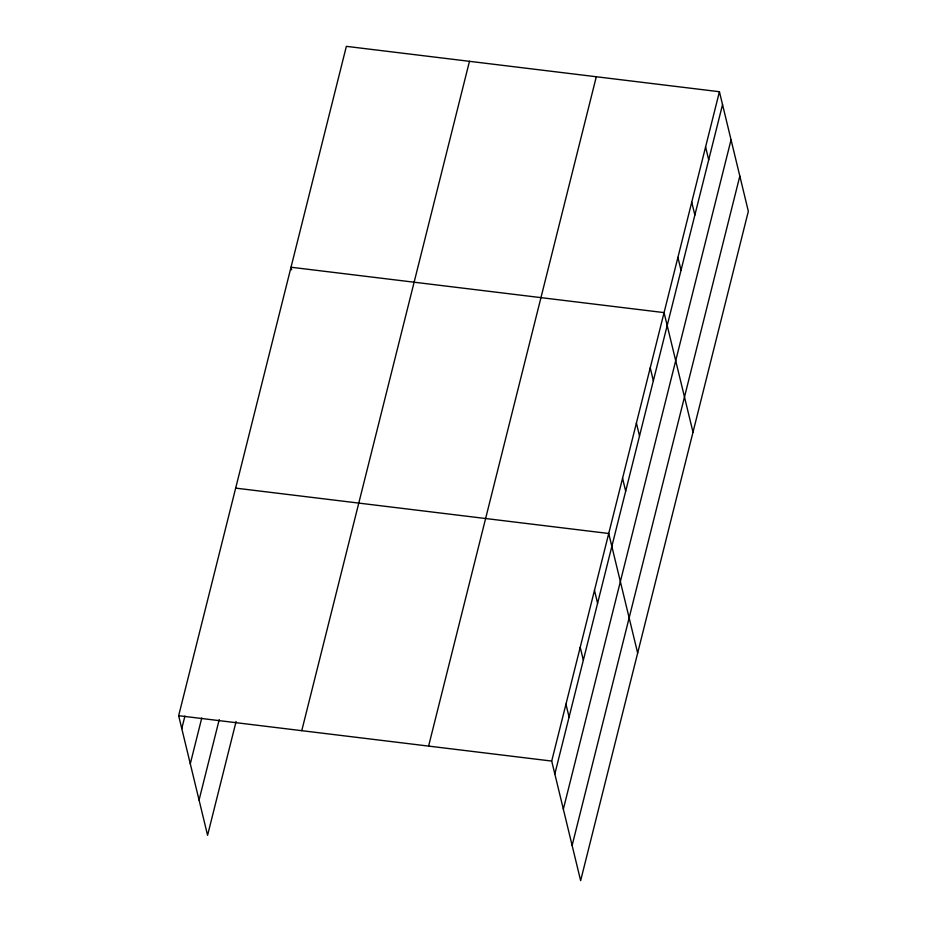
<?xml version="1.0" encoding="UTF-8"?>
<svg xmlns="http://www.w3.org/2000/svg" width="927" height="927" viewBox="0 0 927 927"><rect width="100%" height="100%" fill="white"/><g stroke="black" fill="none" stroke-linecap="round" stroke-linejoin="round"><path stroke-width="1.39" d="M236.095 721.484L207.578 835.273L178.656 715.702L346.362 46.35L719.422 91.727L748.344 211.298L580.638 880.65L551.704 761.067L719.422 91.727M181.773 728.599L184.902 716.107M190.29 763.802L201.762 718.008M199.062 800.071L219.235 719.584M301.762 730.673L469.468 61.321M428.598 746.096L596.304 76.744M554.821 773.964L722.539 104.612M563.338 809.167L731.055 139.826M572.121 845.447L739.827 176.095M235.678 488.123L608.726 533.488L637.66 653.072M178.656 715.702L551.704 761.067M705.574 146.941L708.703 159.838M691.739 202.167L694.868 215.064M677.904 257.382L681.032 270.278M693.002 432.191L664.068 312.608L291.02 267.231L291.646 269.815M650.233 367.834L653.35 380.719M636.397 423.048L639.514 435.945M622.562 478.274L625.679 491.171M594.474 590.383L597.591 603.28M580.221 647.278L583.338 660.175M565.957 704.172L569.085 717.069"/></g></svg>
